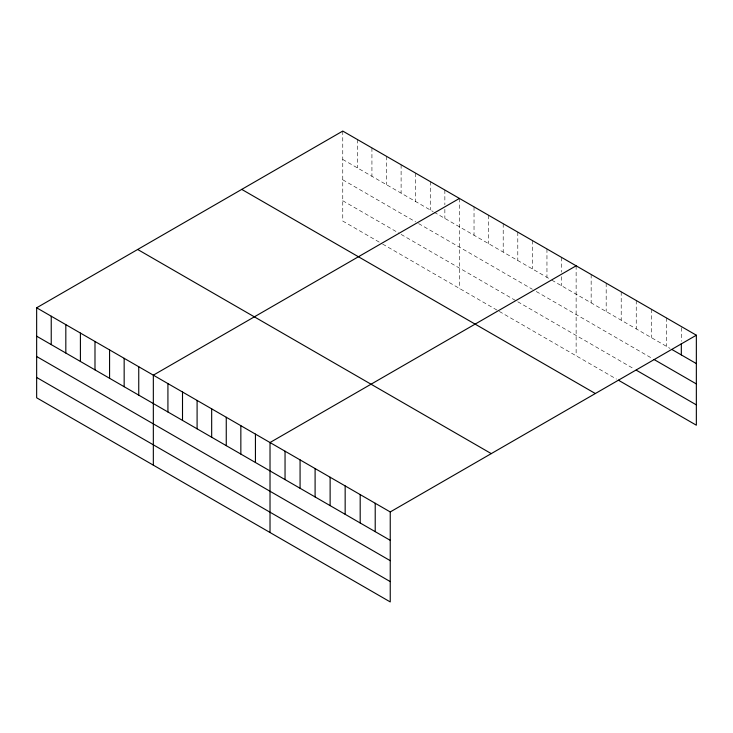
<?xml version="1.0" encoding="UTF-8"?>
<svg xmlns="http://www.w3.org/2000/svg" width="733" height="733" viewBox="0 0 733 733"><rect width="100%" height="100%" fill="white"/><g stroke="black" fill="none" stroke-linecap="round" stroke-linejoin="round"><path stroke-width="0.55" stroke-dasharray="3.67 2.75" d="M342.76 131.07L342.76 221.054L381.655 243.512M342.76 159.455L433.194 211.663M434.165 212.231L550.85 279.594M551.821 280.153L670.054 348.413M342.76 179.787L415.684 221.888M418.607 223.574L532.369 289.26M536.263 291.505L651.27 357.896M342.76 200.732L399.155 233.286M401.107 234.413L515.84 300.658M517.791 301.776L634.366 369.084M382.626 244.071L498.339 310.884M499.31 311.443L616.517 379.108M681.324 327.669L681.324 341.294M666.297 317.856L666.297 346.242M651.27 309.179L651.27 337.574M636.244 300.503L636.244 328.897M621.208 291.835L621.208 320.22M606.182 283.158L606.182 311.543M591.155 274.481L591.155 302.866M576.129 265.804L576.129 355.789M561.542 257.384L561.542 272.145M561.542 276.689L561.542 285.769M546.955 248.963L546.955 277.349M532.369 240.543L532.369 268.929M517.791 232.123L517.791 260.508M503.205 223.702L503.205 252.088M488.618 215.273L488.618 243.668M474.031 206.853L474.031 235.247M459.444 198.432L459.444 288.426M444.858 190.012L444.858 204.773M444.858 209.317L444.858 218.397M430.271 181.592L430.271 209.977M415.684 173.171L415.684 201.557M401.107 164.751L401.107 193.136M386.52 156.331L386.52 184.716M371.933 147.91L371.933 176.296M357.347 139.49L357.347 167.875"/><path stroke-width="1.1" d="M36.65 307.796L390.24 511.946L390.24 601.93L36.65 397.79L36.65 307.796L342.76 131.07L696.35 335.21L696.35 425.204L618.395 380.189M459.444 198.432L153.334 375.168L153.334 465.153M576.129 265.804L270.019 442.53L270.019 532.525M390.24 511.946L696.35 335.21M671.932 349.504L696.35 363.595M654.083 359.527L696.35 383.927M636.244 370.165L696.35 404.873M241.743 189.389L595.333 393.529M137.667 249.477L491.257 453.617M36.65 336.19L390.24 540.331M36.65 356.513L390.24 560.663M36.65 377.458L390.24 581.599M681.324 343.566L681.324 354.919M375.214 503.269L375.214 531.654M360.187 494.592L360.187 522.977M345.161 485.915L345.161 514.3M330.125 477.238L330.125 505.623M315.098 468.561L315.098 496.947M300.072 459.884L300.072 488.27M285.045 451.207L285.045 479.602M255.432 434.11L255.432 462.505M240.845 425.69L240.845 454.075M226.259 417.269L226.259 445.655M211.672 408.849L211.672 437.234M197.095 400.429L197.095 428.814M182.508 392.008L182.508 420.394M167.921 383.588L167.921 411.973M138.748 366.747L138.748 395.133M124.161 358.327L124.161 386.712M109.574 349.907L109.574 378.292M94.988 341.486L94.988 369.872M80.41 333.066L80.41 361.451M65.823 324.646L65.823 353.031M51.237 316.225L51.237 344.611"/></g></svg>
